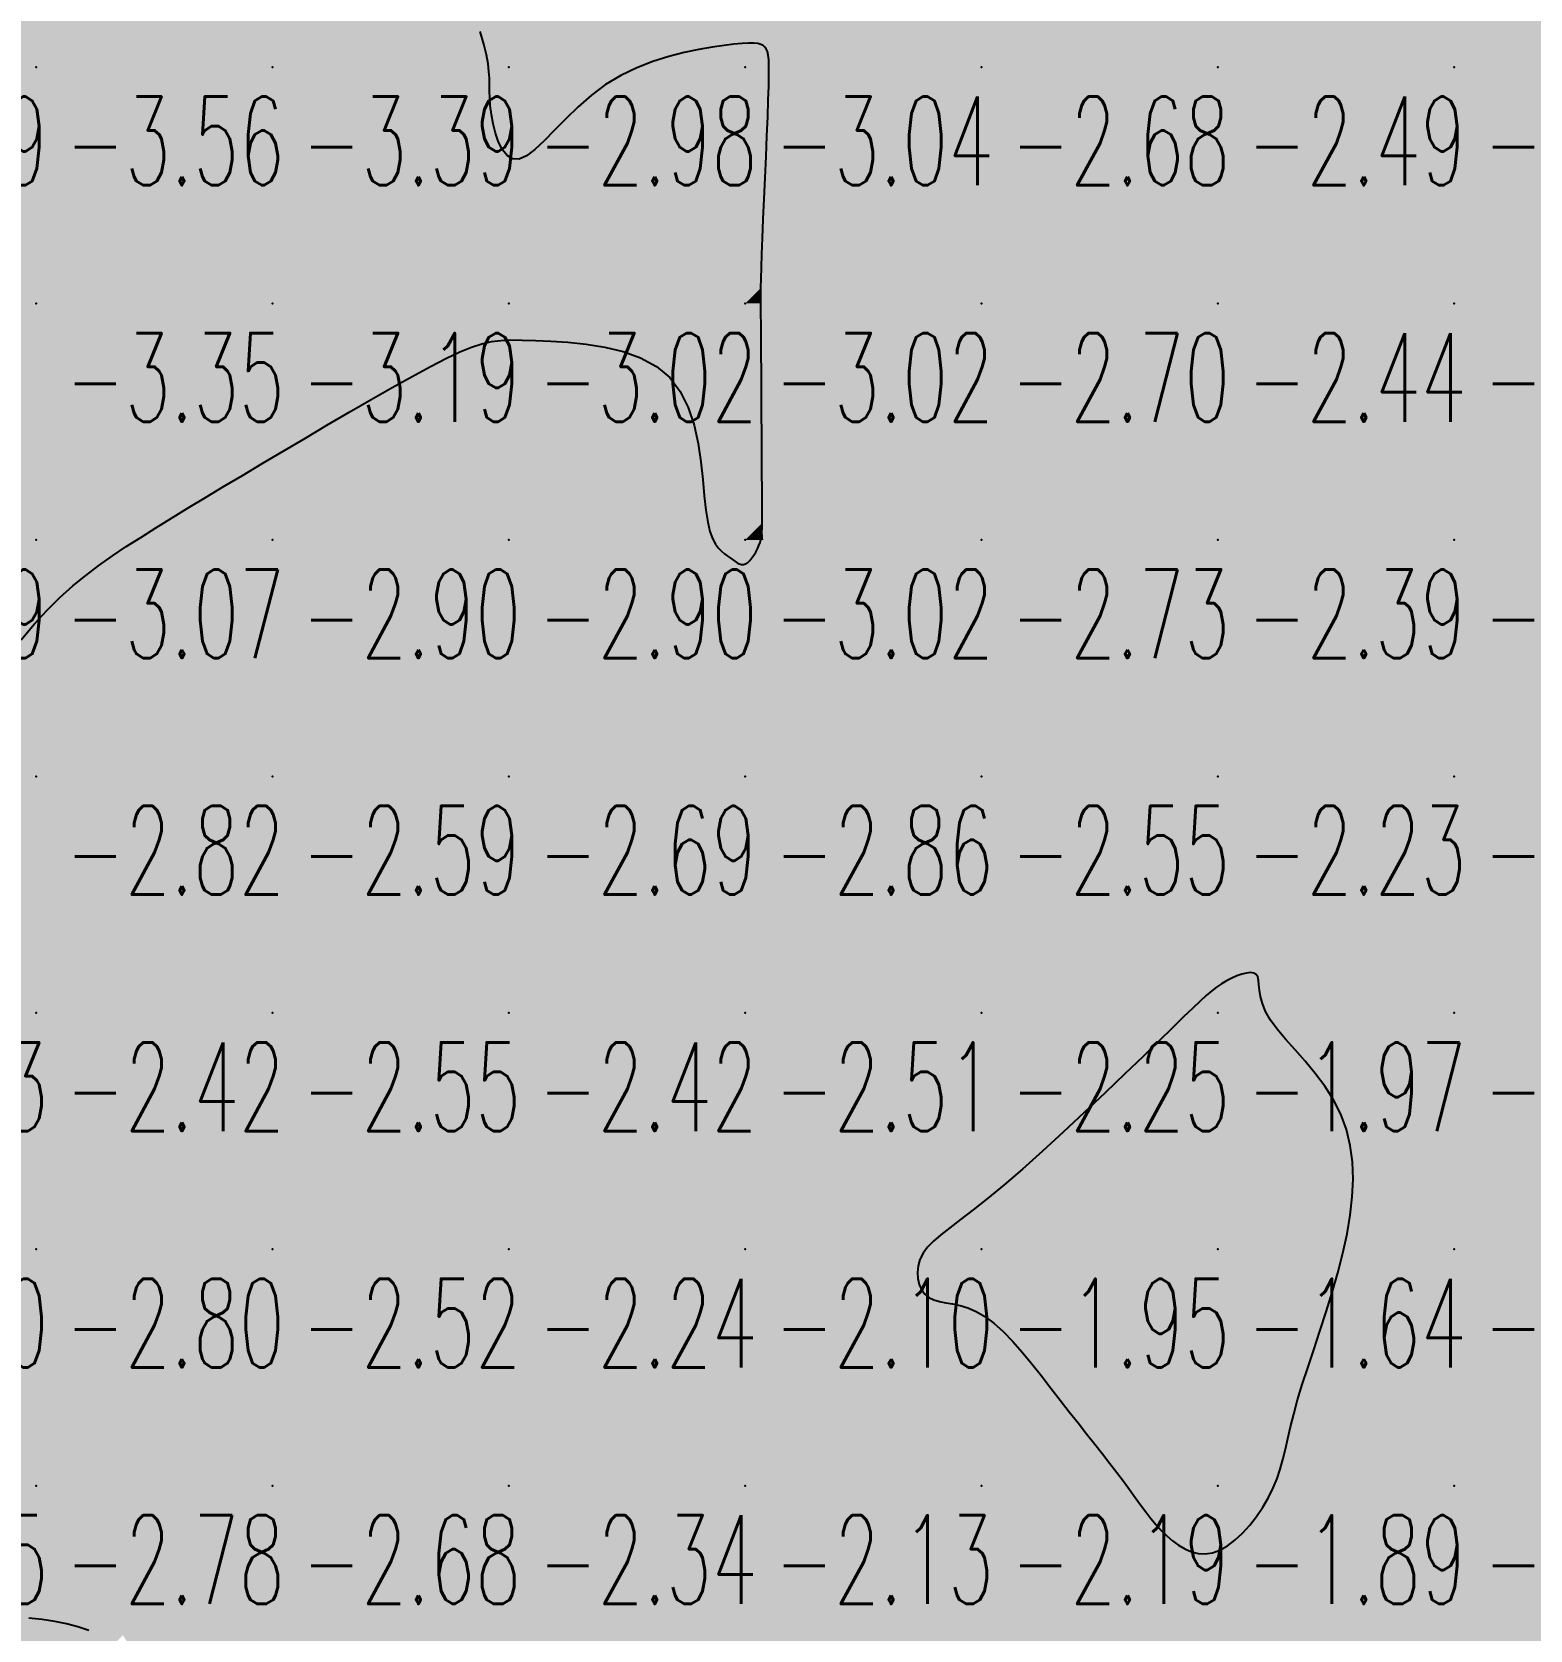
# Model space of a CAD drawing. Header units: millimetres. Extents: x 88261 to 90953, y 390274 to 392322.
# Drawn here: x 90360.1 to 90423.5, y 390581.1 to 390648.7 of the extents above; entities that cross this region are included whole.
import ezdxf
from ezdxf.enums import TextEntityAlignment as Align

# ---------------------------------------------------------------- set-up
doc = ezdxf.new("R2010")
doc.units = ezdxf.units.MM
doc.header["$LTSCALE"] = 25
for name, color, linetype in [('CN_03_00', 7, 'Continuous'), ('COTEAlt', 7, 'Continuous'), ('TN_COLORIAGE', 7, 'Continuous')]:
    doc.layers.add(name, color=color, linetype=linetype)
doc.styles.add('Simplex 1.0', font='Simplex.shx', dxfattribs={"width": 0.99, "height": 2.5})
doc.styles.get("Standard").update_dxf_attribs({"font": 'times.ttf'})

# ---------------------------------------------------------------- blocks, each defined once
blk = doc.blocks.new('COTE')
at = {"color": 0}
blk.add_point((0, 0), dxfattribs=at)
at = {"layer": 'COTEAlt'}
blk.add_attdef('ALT', text='', height=3.75, dxfattribs=at).set_placement((1.25, -1.25), align=Align.TOP_LEFT)

msp = doc.modelspace()

# ---------------------------------------------------------------- linework, layer by layer
at = {"layer": 'CN_03_00', "elevation": -3, "flags": 128}
for points in [[(90359.618, 390623.02), (90360.168, 390623.677), (90360.712, 390624.27), (90361.253, 390624.805), (90361.795, 390625.292), (90362.342, 390625.741), (90362.899, 390626.161), (90363.47, 390626.563), (90364.059, 390626.955), (90364.671, 390627.348), (90365.31, 390627.749), (90365.978, 390628.163), (90366.676, 390628.59), (90367.407, 390629.032), (90368.173, 390629.492), (90368.974, 390629.97), (90369.813, 390630.469), (90370.693, 390630.991), (90371.61, 390631.534), (90372.55, 390632.088), (90373.494, 390632.64), (90374.422, 390633.177), (90375.316, 390633.687), (90376.156, 390634.156), (90376.925, 390634.571), (90377.602, 390634.92), (90378.176, 390635.193), (90378.667, 390635.395), (90379.101, 390635.538), (90379.506, 390635.629), (90379.908, 390635.678), (90380.335, 390635.696), (90380.812, 390635.69), (90381.367, 390635.672), (90382.018, 390635.646), (90382.745, 390635.601), (90383.518, 390635.523), (90384.308, 390635.397), (90385.086, 390635.207), (90385.823, 390634.938), (90386.489, 390634.576), (90387.056, 390634.106), (90387.501, 390633.52), (90387.837, 390632.84), (90388.081, 390632.098), (90388.252, 390631.322), (90388.368, 390630.544), (90388.449, 390629.793), (90388.512, 390629.099), (90388.577, 390628.492), (90388.658, 390627.995), (90388.756, 390627.601), (90388.867, 390627.295), (90388.987, 390627.062), (90389.113, 390626.888), (90389.241, 390626.757), (90389.367, 390626.656), (90389.489, 390626.57), (90389.603, 390626.487), (90389.709, 390626.407), (90389.81, 390626.335), (90389.905, 390626.275), (90389.997, 390626.231), (90390.087, 390626.206), (90390.175, 390626.205), (90390.264, 390626.232), (90390.354, 390626.288), (90390.443, 390626.372), (90390.531, 390626.476), (90390.614, 390626.596), (90390.692, 390626.727), (90390.762, 390626.864), (90390.823, 390627.001), (90390.873, 390627.133), (90390.911, 390627.259), (90390.938, 390627.393), (90390.956, 390627.554), (90390.966, 390627.758), (90390.969, 390628.024), (90390.968, 390628.371), (90390.964, 390628.816), (90390.959, 390629.377), (90390.954, 390630.063), (90390.949, 390630.85), (90390.945, 390631.704), (90390.94, 390632.591), (90390.936, 390633.477), (90390.931, 390634.328), (90390.926, 390635.112), (90390.921, 390635.794), (90390.916, 390636.351), (90390.911, 390636.807), (90390.908, 390637.196), (90390.907, 390637.551), (90390.91, 390637.907), (90390.918, 390638.298), (90390.932, 390638.757), (90390.952, 390639.32), (90390.979, 390640.007), (90391.013, 390640.799), (90391.05, 390641.66), (90391.089, 390642.557), (90391.128, 390643.457), (90391.164, 390644.327), (90391.197, 390645.132), (90391.223, 390645.84), (90391.242, 390646.424), (90391.251, 390646.892), (90391.251, 390647.259), (90391.241, 390647.538), (90391.22, 390647.745), (90391.186, 390647.895), (90391.14, 390648.002), (90391.081, 390648.082), (90391.006, 390648.145), (90390.908, 390648.195), (90390.779, 390648.229), (90390.609, 390648.248), (90390.391, 390648.251), (90390.114, 390648.236), (90389.771, 390648.203), (90389.353, 390648.152), (90388.854, 390648.079), (90388.288, 390647.981), (90387.669, 390647.85), (90387.014, 390647.681), (90386.337, 390647.468), (90385.656, 390647.203), (90384.986, 390646.881), (90384.342, 390646.496), (90383.738, 390646.046), (90383.177, 390645.556), (90382.657, 390645.052), (90382.18, 390644.564), (90381.743, 390644.121), (90381.348, 390643.75), (90380.994, 390643.481), (90380.681, 390643.341), (90380.407, 390643.35), (90380.173, 390643.491), (90379.974, 390643.736), (90379.811, 390644.06), (90379.679, 390644.436), (90379.578, 390644.837), (90379.506, 390645.237), (90379.46, 390645.609), (90379.437, 390645.934), (90379.43, 390646.222), (90379.428, 390646.493), (90379.423, 390646.763), (90379.406, 390647.051), (90379.367, 390647.375), (90379.298, 390647.753), (90379.189, 390648.203), (90379.033, 390648.738)], [(90362.47, 390581.119), (90362.016, 390581.273), (90361.537, 390581.398), (90361.031, 390581.497), (90360.499, 390581.573), (90359.937, 390581.631)]]:
    msp.add_lwpolyline(points, dxfattribs=at)
at = {"layer": 'CN_03_00', "elevation": -2, "flags": 128}
msp.add_lwpolyline([(90410.647, 390584.688), (90410.968, 390584.931), (90411.285, 390585.227), (90411.591, 390585.566), (90411.881, 390585.938), (90412.147, 390586.331), (90412.385, 390586.736), (90412.588, 390587.142), (90412.753, 390587.543), (90412.887, 390587.943), (90413, 390588.353), (90413.103, 390588.781), (90413.206, 390589.237), (90413.319, 390589.73), (90413.452, 390590.269), (90413.615, 390590.863), (90413.816, 390591.519), (90414.046, 390592.229), (90414.298, 390592.984), (90414.562, 390593.773), (90414.827, 390594.586), (90415.084, 390595.414), (90415.323, 390596.246), (90415.535, 390597.072), (90415.711, 390597.884), (90415.845, 390598.679), (90415.93, 390599.453), (90415.963, 390600.205), (90415.937, 390600.932), (90415.846, 390601.633), (90415.686, 390602.306), (90415.451, 390602.947), (90415.14, 390603.555), (90414.769, 390604.131), (90414.36, 390604.675), (90413.933, 390605.188), (90413.509, 390605.669), (90413.11, 390606.12), (90412.757, 390606.542), (90412.469, 390606.934), (90412.263, 390607.297), (90412.128, 390607.63), (90412.046, 390607.93), (90412.002, 390608.194), (90411.979, 390608.422), (90411.96, 390608.61), (90411.929, 390608.757), (90411.869, 390608.861), (90411.766, 390608.92), (90411.626, 390608.939), (90411.455, 390608.921), (90411.26, 390608.872), (90411.049, 390608.796), (90410.83, 390608.699), (90410.609, 390608.584), (90410.395, 390608.457), (90410.19, 390608.319), (90409.983, 390608.161), (90409.756, 390607.969), (90409.494, 390607.73), (90409.18, 390607.433), (90408.797, 390607.062), (90408.329, 390606.606), (90407.761, 390606.052), (90407.081, 390605.394), (90406.31, 390604.651), (90405.472, 390603.851), (90404.594, 390603.022), (90403.702, 390602.191), (90402.822, 390601.385), (90401.979, 390600.632), (90401.198, 390599.958), (90400.502, 390599.384), (90399.891, 390598.901), (90399.361, 390598.495), (90398.907, 390598.15), (90398.526, 390597.851), (90398.212, 390597.582), (90397.963, 390597.328), (90397.774, 390597.073), (90397.64, 390596.808), (90397.559, 390596.534), (90397.529, 390596.262), (90397.545, 390595.998), (90397.605, 390595.751), (90397.707, 390595.53), (90397.846, 390595.342), (90398.022, 390595.195), (90398.229, 390595.094), (90398.467, 390595.026), (90398.732, 390594.974), (90399.023, 390594.924), (90399.337, 390594.857), (90399.671, 390594.758), (90400.023, 390594.611), (90400.391, 390594.399), (90400.772, 390594.11), (90401.163, 390593.753), (90401.563, 390593.339), (90401.966, 390592.882), (90402.372, 390592.392), (90402.776, 390591.884), (90403.176, 390591.37), (90403.57, 390590.861), (90403.954, 390590.368), (90404.327, 390589.894), (90404.687, 390589.438), (90405.033, 390589), (90405.364, 390588.58), (90405.678, 390588.177), (90405.974, 390587.793), (90406.251, 390587.426), (90406.508, 390587.076), (90406.749, 390586.744), (90406.977, 390586.429), (90407.197, 390586.132), (90407.413, 390585.851), (90407.63, 390585.589), (90407.851, 390585.343), (90408.081, 390585.114), (90408.323, 390584.904), (90408.578, 390584.718), (90408.845, 390584.564), (90409.122, 390584.447), (90409.41, 390584.377), (90409.707, 390584.359), (90410.013, 390584.4), (90410.327, 390584.509), (90410.647, 390584.688)], close=True, dxfattribs=at)
at = {"layer": 'TN_COLORIAGE', "color": 121}
for points in [[(90350.249, 390647.239, -3.499), (90360.249, 390647.239, -3.499), (90360.249, 390657.239, -3.499)], [(90350.249, 390647.239, -3.767), (90360.249, 390657.239, -3.767), (90350.249, 390657.239, -3.767)], [(90360.249, 390657.239, -3.274), (90360.249, 390647.239, -3.274), (90370.249, 390657.239, -3.274)], [(90360.249, 390647.239, -3.274), (90370.249, 390647.239, -3.274), (90370.249, 390657.239, -3.274)], [(90370.249, 390647.239, -3), (90377.08, 390654.071, -3), (90370.249, 390657.239, -3), (90376.273, 390657.239, -3)], [(90377.08, 390654.071, -3.39), (90379.713, 390647.239, -3.39), (90370.249, 390647.239, -3.39)], [(90390.249, 390648.362, -3.039), (90383.889, 390647.239, -3.039), (90390.249, 390647.239, -3.039)], [(90391.232, 390648.222, -3.039), (90390.249, 390648.362, -3.039), (90390.249, 390647.239, -3.039)], [(90391.232, 390648.222, -3.039), (90391.31, 390647.239, -3.039), (90390.249, 390647.239, -3.039)], [(90350.249, 390637.239, -3.558), (90360.249, 390637.239, -3.558), (90360.249, 390647.239, -3.558)], [(90350.249, 390637.239, -3.79), (90360.249, 390647.239, -3.79), (90350.249, 390647.239, -3.79)], [(90360.249, 390647.239, -3.39), (90360.249, 390637.239, -3.39), (90370.249, 390647.239, -3.39)], [(90360.249, 390637.239, -3.39), (90370.249, 390637.239, -3.39), (90370.249, 390647.239, -3.39)], [(90370.249, 390647.239, -3), (90379.713, 390647.239, -3), (90370.249, 390637.239, -3), (90379.2, 390646.19, -3)], [(90390.249, 390647.239, -3), (90383.889, 390647.239, -3), (90380.249, 390637.239, -3), (90380.249, 390641.654, -3)], [(90380.249, 390637.239, -3.039), (90390.249, 390637.239, -3.039), (90390.249, 390647.239, -3.039)], [(90390.249, 390647.239, -3), (90391.31, 390647.239, -3), (90390.249, 390637.239, -3), (90390.869, 390637.86, -3)], [(90370.249, 390637.239, -3), (90379.2, 390646.19, -3), (90380.249, 390637.239, -3), (90380.249, 390641.654, -3)], [(90390.869, 390637.86, -3.021), (90390.926, 390637.239, -3.021), (90390.249, 390637.239, -3.021)], [(90350.249, 390627.239, -3.353), (90360.249, 390627.239, -3.353), (90360.249, 390637.239, -3.353)], [(90350.249, 390627.239, -3.311), (90360.249, 390637.239, -3.311), (90350.249, 390637.239, -3.311)], [(90360.249, 390637.239, -3.188), (90360.249, 390627.239, -3.188), (90370.249, 390637.239, -3.188)], [(90370.249, 390637.239, -3), (90370.249, 390630.734, -3), (90360.249, 390627.239, -3), (90364.383, 390627.239, -3)], [(90370.249, 390637.239, -3), (90370.249, 390630.734, -3), (90380.249, 390637.239, -3), (90378.778, 390635.769, -3)], [(90378.778, 390635.769, -3.017), (90380.249, 390635.711, -3.017), (90380.249, 390637.239, -3.017)], [(90390.249, 390637.239, -3), (90388.431, 390635.421, -3), (90380.249, 390637.239, -3), (90380.249, 390635.711, -3)], [(90390.249, 390627.239, -3), (90388.363, 390627.239, -3), (90390.249, 390637.239, -3), (90388.431, 390635.421, -3)], [(90390.249, 390627.239, -3), (90390.955, 390627.945, -3), (90390.249, 390637.239, -3), (90390.926, 390637.239, -3)], [(90390.955, 390627.945, -3.022), (90391.009, 390627.239, -3.022), (90390.249, 390627.239, -3.022)], [(90350.249, 390617.239, -3.092), (90360.249, 390627.239, -3.092), (90350.249, 390627.239, -3.092)], [(90350.249, 390617.239, -3), (90355.629, 390617.239, -3), (90360.249, 390627.239, -3), (90360.249, 390624.395, -3)], [(90360.249, 390624.395, -3.071), (90364.383, 390627.239, -3.071), (90360.249, 390627.239, -3.071)], [(90389.581, 390626.571, -3.022), (90388.363, 390627.239, -3.022), (90390.249, 390627.239, -3.022)], [(90389.581, 390626.571, -3.022), (90390.249, 390625.895, -3.022), (90390.249, 390627.239, -3.022)], [(90391.009, 390627.239, -3.022), (90390.249, 390625.895, -3.022), (90390.249, 390627.239, -3.022)], [(90360.249, 390577.239, -3), (90360.249, 390581.794, -3), (90350.249, 390577.239, -3), (90354.71, 390581.701, -3)], [(90363.919, 390580.91, -3.186), (90360.249, 390581.794, -3.186), (90360.249, 390577.239, -3.186)]]:
    msp.add_solid(points, dxfattribs=at)
at = {"layer": 'TN_COLORIAGE', "color": 111}
for points in [[(90379.713, 390647.239, -2.819), (90377.08, 390654.071, -2.819), (90380.249, 390647.239, -2.819), (90380.249, 390657.239, -2.819)], [(90380.249, 390657.239, -2.695), (90380.249, 390647.239, -2.695), (90390.249, 390657.239, -2.695)], [(90383.889, 390647.239, -2.695), (90390.249, 390648.362, -2.695), (90380.249, 390647.239, -2.695), (90390.249, 390657.239, -2.695)], [(90390.249, 390648.362, -2.646), (90391.232, 390648.222, -2.646), (90390.249, 390657.239, -2.646), (90400.249, 390657.239, -2.646)], [(90391.31, 390647.239, -2.646), (90391.232, 390648.222, -2.646), (90400.249, 390647.239, -2.646), (90400.249, 390657.239, -2.646)], [(90400.249, 390657.239, -2.498), (90400.249, 390647.239, -2.498), (90410.249, 390657.239, -2.498)], [(90400.249, 390647.239, -2.498), (90410.249, 390647.239, -2.498), (90410.249, 390657.239, -2.498)], [(90410.249, 390657.239, -2.218), (90410.249, 390647.239, -2.218), (90420.249, 390657.239, -2.218)], [(90410.249, 390647.239, -2.218), (90420.249, 390647.239, -2.218), (90420.249, 390657.239, -2.218)], [(90420.249, 390657.239, -2.088), (90420.249, 390647.239, -2.088), (90430.249, 390657.239, -2.088)], [(90420.249, 390647.239, -2.088), (90430.249, 390647.239, -2.088), (90430.249, 390657.239, -2.088)], [(90379.2, 390646.19, -2.978), (90379.713, 390647.239, -2.978), (90380.249, 390647.239, -2.978)], [(90380.249, 390641.654, -2.978), (90379.2, 390646.19, -2.978), (90380.249, 390647.239, -2.978)], [(90380.249, 390641.654, -2.978), (90383.889, 390647.239, -2.978), (90380.249, 390647.239, -2.978)], [(90390.869, 390637.86, -2.675), (90391.31, 390647.239, -2.675), (90400.249, 390647.239, -2.675)], [(90390.926, 390637.239, -2.675), (90390.869, 390637.86, -2.675), (90400.249, 390637.239, -2.675), (90400.249, 390647.239, -2.675)], [(90400.249, 390647.239, -2.485), (90400.249, 390637.239, -2.485), (90410.249, 390647.239, -2.485)], [(90400.249, 390637.239, -2.485), (90410.249, 390637.239, -2.485), (90410.249, 390647.239, -2.485)], [(90410.249, 390647.239, -2.14), (90410.249, 390637.239, -2.14), (90420.249, 390647.239, -2.14)], [(90410.249, 390637.239, -2.14), (90420.249, 390637.239, -2.14), (90420.249, 390647.239, -2.14)], [(90420.249, 390647.239, -2.065), (90420.249, 390637.239, -2.065), (90430.249, 390647.239, -2.065)], [(90420.249, 390637.239, -2.065), (90430.249, 390637.239, -2.065), (90430.249, 390647.239, -2.065)], [(90390.926, 390637.239, -2.704), (90390.955, 390627.945, -2.704), (90400.249, 390637.239, -2.704)], [(90391.009, 390627.239, -2.704), (90390.955, 390627.945, -2.704), (90400.249, 390627.239, -2.704), (90400.249, 390637.239, -2.704)], [(90400.249, 390637.239, -2.443), (90400.249, 390627.239, -2.443), (90410.249, 390637.239, -2.443)], [(90400.249, 390627.239, -2.443), (90410.249, 390627.239, -2.443), (90410.249, 390637.239, -2.443)], [(90410.249, 390637.239, -2.11), (90410.249, 390627.239, -2.11), (90420.249, 390637.239, -2.11)], [(90410.249, 390627.239, -2.11), (90420.249, 390627.239, -2.11), (90420.249, 390637.239, -2.11)], [(90420.249, 390637.239, -2.104), (90420.249, 390627.239, -2.104), (90430.249, 390637.239, -2.104)], [(90430.249, 390637.239, -2), (90430.249, 390630.572, -2), (90420.249, 390627.239, -2), (90425.653, 390627.239, -2)], [(90378.778, 390635.769, -2.899), (90370.249, 390630.734, -2.899), (90370.249, 390627.239, -2.899)], [(90380.249, 390635.711, -2.899), (90378.778, 390635.769, -2.899), (90380.249, 390627.239, -2.899), (90370.249, 390627.239, -2.899)], [(90380.249, 390635.711, -2.903), (90388.431, 390635.421, -2.903), (90380.249, 390627.239, -2.903)], [(90388.431, 390635.421, -2.903), (90388.363, 390627.239, -2.903), (90380.249, 390627.239, -2.903)], [(90364.383, 390627.239, -2.899), (90370.249, 390630.734, -2.899), (90370.249, 390627.239, -2.899)], [(90364.383, 390627.239, -2.821), (90360.249, 390624.395, -2.821), (90370.249, 390627.239, -2.821), (90360.249, 390617.239, -2.821)], [(90360.249, 390617.239, -2.899), (90370.249, 390617.239, -2.899), (90370.249, 390627.239, -2.899)], [(90370.249, 390627.239, -2.903), (90370.249, 390617.239, -2.903), (90380.249, 390627.239, -2.903)], [(90370.249, 390617.239, -2.903), (90380.249, 390617.239, -2.903), (90380.249, 390627.239, -2.903)], [(90388.363, 390627.239, -2.686), (90389.581, 390626.571, -2.686), (90380.249, 390627.239, -2.686), (90380.249, 390617.239, -2.686)], [(90390.249, 390625.895, -2.727), (90391.009, 390627.239, -2.727), (90390.249, 390617.239, -2.727), (90400.249, 390627.239, -2.727)], [(90390.249, 390617.239, -2.727), (90400.249, 390617.239, -2.727), (90400.249, 390627.239, -2.727)], [(90400.249, 390627.239, -2.388), (90400.249, 390617.239, -2.388), (90410.249, 390627.239, -2.388)], [(90400.249, 390617.239, -2.388), (90410.249, 390617.239, -2.388), (90410.249, 390627.239, -2.388)], [(90410.249, 390627.239, -2.061), (90410.249, 390617.239, -2.061), (90420.249, 390627.239, -2.061)], [(90410.249, 390617.239, -2.061), (90420.249, 390617.239, -2.061), (90420.249, 390627.239, -2.061)], [(90420.249, 390617.239, -2), (90427.405, 390624.396, -2), (90420.249, 390627.239, -2), (90425.653, 390627.239, -2)], [(90390.249, 390625.895, -2.686), (90389.581, 390626.571, -2.686), (90390.249, 390617.239, -2.686), (90380.249, 390617.239, -2.686)], [(90360.249, 390624.395, -2.821), (90355.629, 390617.239, -2.821), (90360.249, 390617.239, -2.821)], [(90420.249, 390617.239, -2), (90427.405, 390624.396, -2), (90430.249, 390617.239, -2), (90430.249, 390620.917, -2)], [(90354.539, 390611.529, -2.422), (90352.138, 390607.239, -2.422), (90360.249, 390617.239, -2.422), (90360.249, 390607.239, -2.422)], [(90354.539, 390611.529, -2.821), (90355.629, 390617.239, -2.821), (90360.249, 390617.239, -2.821)], [(90360.249, 390617.239, -2.586), (90360.249, 390607.239, -2.586), (90370.249, 390617.239, -2.586)], [(90360.249, 390607.239, -2.586), (90370.249, 390607.239, -2.586), (90370.249, 390617.239, -2.586)], [(90370.249, 390617.239, -2.686), (90370.249, 390607.239, -2.686), (90380.249, 390617.239, -2.686)], [(90370.249, 390607.239, -2.686), (90380.249, 390607.239, -2.686), (90380.249, 390617.239, -2.686)], [(90380.249, 390617.239, -2.855), (90380.249, 390607.239, -2.855), (90390.249, 390617.239, -2.855)], [(90380.249, 390607.239, -2.855), (90390.249, 390607.239, -2.855), (90390.249, 390617.239, -2.855)], [(90390.249, 390617.239, -2.548), (90390.249, 390607.239, -2.548), (90400.249, 390617.239, -2.548)], [(90390.249, 390607.239, -2.548), (90400.249, 390607.239, -2.548), (90400.249, 390617.239, -2.548)], [(90400.249, 390617.239, -2.234), (90400.249, 390607.239, -2.234), (90410.249, 390617.239, -2.234)], [(90400.249, 390607.239, -2), (90409.017, 390607.239, -2), (90410.249, 390617.239, -2), (90410.249, 390608.539, -2)], [(90410.249, 390617.239, -2), (90410.249, 390608.539, -2), (90420.249, 390617.239, -2), (90412.356, 390609.347, -2)], [(90420.249, 390607.239, -2), (90411.537, 390607.239, -2), (90420.249, 390617.239, -2), (90412.356, 390609.347, -2)], [(90420.249, 390617.239, -2.03), (90420.249, 390607.239, -2.03), (90430.249, 390617.239, -2.03)], [(90420.249, 390607.239, -2), (90429.304, 390607.239, -2), (90430.249, 390617.239, -2), (90430.249, 390611.728, -2)], [(90351.684, 390598.675, -2.422), (90352.138, 390607.239, -2.422), (90360.249, 390607.239, -2.422)], [(90353.508, 390597.239, -2.422), (90351.684, 390598.675, -2.422), (90360.249, 390597.239, -2.422), (90360.249, 390607.239, -2.422)], [(90360.249, 390607.239, -2.551), (90360.249, 390597.239, -2.551), (90370.249, 390607.239, -2.551)], [(90360.249, 390597.239, -2.551), (90370.249, 390597.239, -2.551), (90370.249, 390607.239, -2.551)], [(90370.249, 390607.239, -2.421), (90370.249, 390597.239, -2.421), (90380.249, 390607.239, -2.421)], [(90370.249, 390597.239, -2.421), (90380.249, 390597.239, -2.421), (90380.249, 390607.239, -2.421)], [(90380.249, 390607.239, -2.512), (90380.249, 390597.239, -2.512), (90390.249, 390607.239, -2.512)], [(90380.249, 390597.239, -2.512), (90390.249, 390597.239, -2.512), (90390.249, 390607.239, -2.512)], [(90390.249, 390607.239, -2.248), (90390.249, 390597.239, -2.248), (90400.249, 390607.239, -2.248)], [(90400.249, 390607.239, -2), (90400.249, 390598.817, -2), (90390.249, 390597.239, -2), (90397.179, 390597.239, -2)], [(90400.249, 390598.817, -2.248), (90409.017, 390607.239, -2.248), (90400.249, 390607.239, -2.248)], [(90416.31, 390603.3, -2.236), (90411.537, 390607.239, -2.236), (90420.249, 390607.239, -2.236)], [(90420.249, 390597.239, -2), (90415.929, 390597.239, -2), (90420.249, 390607.239, -2), (90416.31, 390603.3, -2)], [(90420.249, 390597.239, -2), (90429.43, 390606.421, -2), (90420.249, 390607.239, -2), (90429.304, 390607.239, -2)], [(90429.19, 390597.239, -2.276), (90429.43, 390606.421, -2.276), (90420.249, 390597.239, -2.276)], [(90353.508, 390597.239, -2.8), (90354.598, 390591.588, -2.8), (90360.249, 390597.239, -2.8)], [(90354.598, 390591.588, -2.777), (90354.341, 390587.239, -2.777), (90360.249, 390597.239, -2.777), (90360.249, 390587.239, -2.777)], [(90360.249, 390597.239, -2.516), (90360.249, 390587.239, -2.516), (90370.249, 390597.239, -2.516)], [(90360.249, 390587.239, -2.516), (90370.249, 390587.239, -2.516), (90370.249, 390597.239, -2.516)], [(90370.249, 390597.239, -2.242), (90370.249, 390587.239, -2.242), (90380.249, 390597.239, -2.242)], [(90370.249, 390587.239, -2.242), (90380.249, 390587.239, -2.242), (90380.249, 390597.239, -2.242)], [(90380.249, 390597.239, -2.105), (90380.249, 390587.239, -2.105), (90390.249, 390597.239, -2.105)], [(90380.249, 390587.239, -2.105), (90390.249, 390587.239, -2.105), (90390.249, 390597.239, -2.105)], [(90390.249, 390587.239, -2), (90397.675, 390594.666, -2), (90390.249, 390597.239, -2), (90397.179, 390597.239, -2)], [(90420.249, 390587.239, -2), (90413.023, 390587.239, -2), (90420.249, 390597.239, -2), (90413.185, 390590.175, -2)], [(90415.929, 390597.239, -2.276), (90413.185, 390590.175, -2.276), (90420.249, 390597.239, -2.276)], [(90420.249, 390587.239, -2), (90429.263, 390596.253, -2), (90420.249, 390597.239, -2), (90429.19, 390597.239, -2)], [(90420.249, 390587.239, -2), (90429.263, 390596.253, -2), (90430.249, 390587.239, -2), (90430.249, 390594.368, -2)], [(90400.249, 390587.239, -2), (90400.249, 390595.266, -2), (90390.249, 390587.239, -2), (90397.675, 390594.666, -2)], [(90403.674, 390590.665, -2.189), (90400.249, 390595.266, -2.189), (90400.249, 390587.239, -2.189)], [(90403.674, 390590.665, -2.189), (90406.473, 390587.239, -2.189), (90400.249, 390587.239, -2.189)], [(90354.341, 390587.239, -2.777), (90354.71, 390581.701, -2.777), (90360.249, 390587.239, -2.777)], [(90354.71, 390581.701, -2.777), (90360.249, 390581.794, -2.777), (90360.249, 390587.239, -2.777)], [(90360.249, 390581.794, -2.679), (90363.919, 390580.91, -2.679), (90360.249, 390587.239, -2.679), (90370.249, 390587.239, -2.679)], [(90366.208, 390577.239, -2.679), (90363.919, 390580.91, -2.679), (90370.249, 390577.239, -2.679), (90370.249, 390587.239, -2.679)], [(90370.249, 390587.239, -2.338), (90370.249, 390577.239, -2.338), (90380.249, 390587.239, -2.338)], [(90370.249, 390577.239, -2.338), (90380.249, 390577.239, -2.338), (90380.249, 390587.239, -2.338)], [(90380.249, 390587.239, -2.134), (90380.249, 390577.239, -2.134), (90390.249, 390587.239, -2.134)], [(90380.249, 390577.239, -2.134), (90390.249, 390577.239, -2.134), (90390.249, 390587.239, -2.134)], [(90390.249, 390587.239, -2.189), (90390.249, 390577.239, -2.189), (90400.249, 390587.239, -2.189)], [(90390.249, 390577.239, -2.189), (90400.249, 390577.239, -2.189), (90400.249, 390587.239, -2.189)], [(90400.249, 390577.239, -2), (90407.941, 390584.932, -2), (90400.249, 390587.239, -2), (90406.473, 390587.239, -2)], [(90420.249, 390587.239, -2), (90413.023, 390587.239, -2), (90410.249, 390577.239, -2), (90410.249, 390583.721, -2)], [(90410.249, 390577.239, -2.299), (90420.249, 390577.239, -2.299), (90420.249, 390587.239, -2.299)], [(90420.249, 390587.239, -2.081), (90420.249, 390577.239, -2.081), (90430.249, 390587.239, -2.081)], [(90420.249, 390577.239, -2.081), (90430.249, 390577.239, -2.081), (90430.249, 390587.239, -2.081)], [(90400.249, 390577.239, -2), (90407.941, 390584.932, -2), (90410.249, 390577.239, -2), (90410.249, 390583.721, -2)]]:
    msp.add_solid(points, dxfattribs=at)
at = {"layer": 'TN_COLORIAGE', "color": 101}
for points in [[(90412.356, 390609.347, -1.965), (90410.249, 390608.539, -1.965), (90410.249, 390607.239, -1.965)], [(90412.356, 390609.347, -1.965), (90411.537, 390607.239, -1.965), (90410.249, 390607.239, -1.965)], [(90410.249, 390608.539, -1.965), (90409.017, 390607.239, -1.965), (90410.249, 390607.239, -1.965)], [(90409.017, 390607.239, -1.954), (90400.249, 390598.817, -1.954), (90410.249, 390607.239, -1.954), (90400.249, 390597.239, -1.954)], [(90400.249, 390597.239, -1.965), (90410.249, 390597.239, -1.965), (90410.249, 390607.239, -1.965)], [(90411.537, 390607.239, -1.637), (90416.31, 390603.3, -1.637), (90410.249, 390607.239, -1.637), (90410.249, 390597.239, -1.637)], [(90416.31, 390603.3, -1.637), (90415.929, 390597.239, -1.637), (90410.249, 390597.239, -1.637)], [(90397.179, 390597.239, -1.954), (90400.249, 390598.817, -1.954), (90400.249, 390597.239, -1.954)], [(90397.179, 390597.239, -1.954), (90397.675, 390594.666, -1.954), (90400.249, 390597.239, -1.954)], [(90397.675, 390594.666, -1.954), (90400.249, 390595.266, -1.954), (90400.249, 390597.239, -1.954)], [(90400.249, 390595.266, -1.637), (90403.674, 390590.665, -1.637), (90400.249, 390597.239, -1.637), (90410.249, 390597.239, -1.637)], [(90406.473, 390587.239, -1.637), (90403.674, 390590.665, -1.637), (90410.249, 390587.239, -1.637), (90410.249, 390597.239, -1.637)], [(90413.185, 390590.175, -1.637), (90415.929, 390597.239, -1.637), (90410.249, 390587.239, -1.637), (90410.249, 390597.239, -1.637)], [(90413.185, 390590.175, -1.885), (90413.023, 390587.239, -1.885), (90410.249, 390587.239, -1.885)], [(90406.473, 390587.239, -1.885), (90407.941, 390584.932, -1.885), (90410.249, 390587.239, -1.885)], [(90410.249, 390583.721, -1.885), (90407.941, 390584.932, -1.885), (90410.249, 390587.239, -1.885)], [(90410.249, 390583.721, -1.885), (90413.023, 390587.239, -1.885), (90410.249, 390587.239, -1.885)]]:
    msp.add_solid(points, dxfattribs=at)

# ---------------------------------------------------------------- block references
at = {"layer": 'COTEAlt'}
ref = msp.add_blockref('COTE', (90350.249, 390647.239), dxfattribs=at)
ref.add_attrib('ALT', '-3.79', dxfattribs={"height": 3.75, "style": 'Simplex 1.0', "width": 0.6}).set_placement((90351.499, 390645.989), align=Align.TOP_LEFT)
ref = msp.add_blockref('COTE', (90360.249, 390647.239), dxfattribs=at)
ref.add_attrib('ALT', '-3.56', dxfattribs={"height": 3.75, "style": 'Simplex 1.0', "width": 0.6}).set_placement((90361.499, 390645.989), align=Align.TOP_LEFT)
ref = msp.add_blockref('COTE', (90370.249, 390647.239), dxfattribs=at)
ref.add_attrib('ALT', '-3.39', dxfattribs={"height": 3.75, "style": 'Simplex 1.0', "width": 0.6}).set_placement((90371.499, 390645.989), align=Align.TOP_LEFT)
ref = msp.add_blockref('COTE', (90380.249, 390647.239), dxfattribs=at)
ref.add_attrib('ALT', '-2.98', dxfattribs={"height": 3.75, "style": 'Simplex 1.0', "width": 0.6}).set_placement((90381.499, 390645.989), align=Align.TOP_LEFT)
ref = msp.add_blockref('COTE', (90390.249, 390647.239), dxfattribs=at)
ref.add_attrib('ALT', '-3.04', dxfattribs={"height": 3.75, "style": 'Simplex 1.0', "width": 0.6}).set_placement((90391.499, 390645.989), align=Align.TOP_LEFT)
ref = msp.add_blockref('COTE', (90400.249, 390647.239), dxfattribs=at)
ref.add_attrib('ALT', '-2.68', dxfattribs={"height": 3.75, "style": 'Simplex 1.0', "width": 0.6}).set_placement((90401.499, 390645.989), align=Align.TOP_LEFT)
ref = msp.add_blockref('COTE', (90410.249, 390647.239), dxfattribs=at)
ref.add_attrib('ALT', '-2.49', dxfattribs={"height": 3.75, "style": 'Simplex 1.0', "width": 0.6}).set_placement((90411.499, 390645.989), align=Align.TOP_LEFT)
ref = msp.add_blockref('COTE', (90420.249, 390647.239), dxfattribs=at)
ref.add_attrib('ALT', '-2.14', dxfattribs={"height": 3.75, "style": 'Simplex 1.0', "width": 0.6}).set_placement((90421.499, 390645.989), align=Align.TOP_LEFT)
ref = msp.add_blockref('COTE', (90360.249, 390637.239), dxfattribs=at)
ref.add_attrib('ALT', '-3.35', dxfattribs={"height": 3.75, "style": 'Simplex 1.0', "width": 0.6}).set_placement((90361.499, 390635.989), align=Align.TOP_LEFT)
ref = msp.add_blockref('COTE', (90370.249, 390637.239), dxfattribs=at)
ref.add_attrib('ALT', '-3.19', dxfattribs={"height": 3.75, "style": 'Simplex 1.0', "width": 0.6}).set_placement((90371.499, 390635.989), align=Align.TOP_LEFT)
ref = msp.add_blockref('COTE', (90380.249, 390637.239), dxfattribs=at)
ref.add_attrib('ALT', '-3.02', dxfattribs={"height": 3.75, "style": 'Simplex 1.0', "width": 0.6}).set_placement((90381.499, 390635.989), align=Align.TOP_LEFT)
ref = msp.add_blockref('COTE', (90390.249, 390637.239), dxfattribs=at)
ref.add_attrib('ALT', '-3.02', dxfattribs={"height": 3.75, "style": 'Simplex 1.0', "width": 0.6}).set_placement((90391.499, 390635.989), align=Align.TOP_LEFT)
ref = msp.add_blockref('COTE', (90400.249, 390637.239), dxfattribs=at)
ref.add_attrib('ALT', '-2.70', dxfattribs={"height": 3.75, "style": 'Simplex 1.0', "width": 0.6}).set_placement((90401.499, 390635.989), align=Align.TOP_LEFT)
ref = msp.add_blockref('COTE', (90410.249, 390637.239), dxfattribs=at)
ref.add_attrib('ALT', '-2.44', dxfattribs={"height": 3.75, "style": 'Simplex 1.0', "width": 0.6}).set_placement((90411.499, 390635.989), align=Align.TOP_LEFT)
ref = msp.add_blockref('COTE', (90420.249, 390637.239), dxfattribs=at)
ref.add_attrib('ALT', '-2.11', dxfattribs={"height": 3.75, "style": 'Simplex 1.0', "width": 0.6}).set_placement((90421.499, 390635.989), align=Align.TOP_LEFT)
ref = msp.add_blockref('COTE', (90350.249, 390627.239), dxfattribs=at)
ref.add_attrib('ALT', '-3.09', dxfattribs={"height": 3.75, "style": 'Simplex 1.0', "width": 0.6}).set_placement((90351.499, 390625.989), align=Align.TOP_LEFT)
ref = msp.add_blockref('COTE', (90360.249, 390627.239), dxfattribs=at)
ref.add_attrib('ALT', '-3.07', dxfattribs={"height": 3.75, "style": 'Simplex 1.0', "width": 0.6}).set_placement((90361.499, 390625.989), align=Align.TOP_LEFT)
ref = msp.add_blockref('COTE', (90370.249, 390627.239), dxfattribs=at)
ref.add_attrib('ALT', '-2.90', dxfattribs={"height": 3.75, "style": 'Simplex 1.0', "width": 0.6}).set_placement((90371.499, 390625.989), align=Align.TOP_LEFT)
ref = msp.add_blockref('COTE', (90380.249, 390627.239), dxfattribs=at)
ref.add_attrib('ALT', '-2.90', dxfattribs={"height": 3.75, "style": 'Simplex 1.0', "width": 0.6}).set_placement((90381.499, 390625.989), align=Align.TOP_LEFT)
ref = msp.add_blockref('COTE', (90390.249, 390627.239), dxfattribs=at)
ref.add_attrib('ALT', '-3.02', dxfattribs={"height": 3.75, "style": 'Simplex 1.0', "width": 0.6}).set_placement((90391.499, 390625.989), align=Align.TOP_LEFT)
ref = msp.add_blockref('COTE', (90400.249, 390627.239), dxfattribs=at)
ref.add_attrib('ALT', '-2.73', dxfattribs={"height": 3.75, "style": 'Simplex 1.0', "width": 0.6}).set_placement((90401.499, 390625.989), align=Align.TOP_LEFT)
ref = msp.add_blockref('COTE', (90410.249, 390627.239), dxfattribs=at)
ref.add_attrib('ALT', '-2.39', dxfattribs={"height": 3.75, "style": 'Simplex 1.0', "width": 0.6}).set_placement((90411.499, 390625.989), align=Align.TOP_LEFT)
ref = msp.add_blockref('COTE', (90420.249, 390627.239), dxfattribs=at)
ref.add_attrib('ALT', '-2.06', dxfattribs={"height": 3.75, "style": 'Simplex 1.0', "width": 0.6}).set_placement((90421.499, 390625.989), align=Align.TOP_LEFT)
ref = msp.add_blockref('COTE', (90360.249, 390617.239), dxfattribs=at)
ref.add_attrib('ALT', '-2.82', dxfattribs={"height": 3.75, "style": 'Simplex 1.0', "width": 0.6}).set_placement((90361.499, 390615.989), align=Align.TOP_LEFT)
ref = msp.add_blockref('COTE', (90370.249, 390617.239), dxfattribs=at)
ref.add_attrib('ALT', '-2.59', dxfattribs={"height": 3.75, "style": 'Simplex 1.0', "width": 0.6}).set_placement((90371.499, 390615.989), align=Align.TOP_LEFT)
ref = msp.add_blockref('COTE', (90380.249, 390617.239), dxfattribs=at)
ref.add_attrib('ALT', '-2.69', dxfattribs={"height": 3.75, "style": 'Simplex 1.0', "width": 0.6}).set_placement((90381.499, 390615.989), align=Align.TOP_LEFT)
ref = msp.add_blockref('COTE', (90390.249, 390617.239), dxfattribs=at)
ref.add_attrib('ALT', '-2.86', dxfattribs={"height": 3.75, "style": 'Simplex 1.0', "width": 0.6}).set_placement((90391.499, 390615.989), align=Align.TOP_LEFT)
ref = msp.add_blockref('COTE', (90400.249, 390617.239), dxfattribs=at)
ref.add_attrib('ALT', '-2.55', dxfattribs={"height": 3.75, "style": 'Simplex 1.0', "width": 0.6}).set_placement((90401.499, 390615.989), align=Align.TOP_LEFT)
ref = msp.add_blockref('COTE', (90410.249, 390617.239), dxfattribs=at)
ref.add_attrib('ALT', '-2.23', dxfattribs={"height": 3.75, "style": 'Simplex 1.0', "width": 0.6}).set_placement((90411.499, 390615.989), align=Align.TOP_LEFT)
ref = msp.add_blockref('COTE', (90420.249, 390617.239), dxfattribs=at)
ref.add_attrib('ALT', '-2.13', dxfattribs={"height": 3.75, "style": 'Simplex 1.0', "width": 0.6}).set_placement((90421.499, 390615.989), align=Align.TOP_LEFT)
ref = msp.add_blockref('COTE', (90350.249, 390607.239), dxfattribs=at)
ref.add_attrib('ALT', '-3.13', dxfattribs={"height": 3.75, "style": 'Simplex 1.0', "width": 0.6}).set_placement((90351.499, 390605.989), align=Align.TOP_LEFT)
ref = msp.add_blockref('COTE', (90360.249, 390607.239), dxfattribs=at)
ref.add_attrib('ALT', '-2.42', dxfattribs={"height": 3.75, "style": 'Simplex 1.0', "width": 0.6}).set_placement((90361.499, 390605.989), align=Align.TOP_LEFT)
ref = msp.add_blockref('COTE', (90370.249, 390607.239), dxfattribs=at)
ref.add_attrib('ALT', '-2.55', dxfattribs={"height": 3.75, "style": 'Simplex 1.0', "width": 0.6}).set_placement((90371.499, 390605.989), align=Align.TOP_LEFT)
ref = msp.add_blockref('COTE', (90380.249, 390607.239), dxfattribs=at)
ref.add_attrib('ALT', '-2.42', dxfattribs={"height": 3.75, "style": 'Simplex 1.0', "width": 0.6}).set_placement((90381.499, 390605.989), align=Align.TOP_LEFT)
ref = msp.add_blockref('COTE', (90390.249, 390607.239), dxfattribs=at)
ref.add_attrib('ALT', '-2.51', dxfattribs={"height": 3.75, "style": 'Simplex 1.0', "width": 0.6}).set_placement((90391.499, 390605.989), align=Align.TOP_LEFT)
ref = msp.add_blockref('COTE', (90400.249, 390607.239), dxfattribs=at)
ref.add_attrib('ALT', '-2.25', dxfattribs={"height": 3.75, "style": 'Simplex 1.0', "width": 0.6}).set_placement((90401.499, 390605.989), align=Align.TOP_LEFT)
ref = msp.add_blockref('COTE', (90410.249, 390607.239), dxfattribs=at)
ref.add_attrib('ALT', '-1.97', dxfattribs={"height": 3.75, "style": 'Simplex 1.0', "width": 0.6}).set_placement((90411.499, 390605.989), align=Align.TOP_LEFT)
ref = msp.add_blockref('COTE', (90420.249, 390607.239), dxfattribs=at)
ref.add_attrib('ALT', '-2.24', dxfattribs={"height": 3.75, "style": 'Simplex 1.0', "width": 0.6}).set_placement((90421.499, 390605.989), align=Align.TOP_LEFT)
ref = msp.add_blockref('COTE', (90350.249, 390597.239), dxfattribs=at)
ref.add_attrib('ALT', '-3.10', dxfattribs={"height": 3.75, "style": 'Simplex 1.0', "width": 0.6}).set_placement((90351.499, 390595.989), align=Align.TOP_LEFT)
ref = msp.add_blockref('COTE', (90360.249, 390597.239), dxfattribs=at)
ref.add_attrib('ALT', '-2.80', dxfattribs={"height": 3.75, "style": 'Simplex 1.0', "width": 0.6}).set_placement((90361.499, 390595.989), align=Align.TOP_LEFT)
ref = msp.add_blockref('COTE', (90370.249, 390597.239), dxfattribs=at)
ref.add_attrib('ALT', '-2.52', dxfattribs={"height": 3.75, "style": 'Simplex 1.0', "width": 0.6}).set_placement((90371.499, 390595.989), align=Align.TOP_LEFT)
ref = msp.add_blockref('COTE', (90380.249, 390597.239), dxfattribs=at)
ref.add_attrib('ALT', '-2.24', dxfattribs={"height": 3.75, "style": 'Simplex 1.0', "width": 0.6}).set_placement((90381.499, 390595.989), align=Align.TOP_LEFT)
ref = msp.add_blockref('COTE', (90390.249, 390597.239), dxfattribs=at)
ref.add_attrib('ALT', '-2.10', dxfattribs={"height": 3.75, "style": 'Simplex 1.0', "width": 0.6}).set_placement((90391.499, 390595.989), align=Align.TOP_LEFT)
ref = msp.add_blockref('COTE', (90400.249, 390597.239), dxfattribs=at)
ref.add_attrib('ALT', '-1.95', dxfattribs={"height": 3.75, "style": 'Simplex 1.0', "width": 0.6}).set_placement((90401.499, 390595.989), align=Align.TOP_LEFT)
ref = msp.add_blockref('COTE', (90410.249, 390597.239), dxfattribs=at)
ref.add_attrib('ALT', '-1.64', dxfattribs={"height": 3.75, "style": 'Simplex 1.0', "width": 0.6}).set_placement((90411.499, 390595.989), align=Align.TOP_LEFT)
ref = msp.add_blockref('COTE', (90420.249, 390597.239), dxfattribs=at)
ref.add_attrib('ALT', '-2.28', dxfattribs={"height": 3.75, "style": 'Simplex 1.0', "width": 0.6}).set_placement((90421.499, 390595.989), align=Align.TOP_LEFT)
ref = msp.add_blockref('COTE', (90350.249, 390587.239), dxfattribs=at)
ref.add_attrib('ALT', '-3.15', dxfattribs={"height": 3.75, "style": 'Simplex 1.0', "width": 0.6}).set_placement((90351.499, 390585.989), align=Align.TOP_LEFT)
ref = msp.add_blockref('COTE', (90360.249, 390587.239), dxfattribs=at)
ref.add_attrib('ALT', '-2.78', dxfattribs={"height": 3.75, "style": 'Simplex 1.0', "width": 0.6}).set_placement((90361.499, 390585.989), align=Align.TOP_LEFT)
ref = msp.add_blockref('COTE', (90370.249, 390587.239), dxfattribs=at)
ref.add_attrib('ALT', '-2.68', dxfattribs={"height": 3.75, "style": 'Simplex 1.0', "width": 0.6}).set_placement((90371.499, 390585.989), align=Align.TOP_LEFT)
ref = msp.add_blockref('COTE', (90380.249, 390587.239), dxfattribs=at)
ref.add_attrib('ALT', '-2.34', dxfattribs={"height": 3.75, "style": 'Simplex 1.0', "width": 0.6}).set_placement((90381.499, 390585.989), align=Align.TOP_LEFT)
ref = msp.add_blockref('COTE', (90390.249, 390587.239), dxfattribs=at)
ref.add_attrib('ALT', '-2.13', dxfattribs={"height": 3.75, "style": 'Simplex 1.0', "width": 0.6}).set_placement((90391.499, 390585.989), align=Align.TOP_LEFT)
ref = msp.add_blockref('COTE', (90400.249, 390587.239), dxfattribs=at)
ref.add_attrib('ALT', '-2.19', dxfattribs={"height": 3.75, "style": 'Simplex 1.0', "width": 0.6}).set_placement((90401.499, 390585.989), align=Align.TOP_LEFT)
ref = msp.add_blockref('COTE', (90410.249, 390587.239), dxfattribs=at)
ref.add_attrib('ALT', '-1.89', dxfattribs={"height": 3.75, "style": 'Simplex 1.0', "width": 0.6}).set_placement((90411.499, 390585.989), align=Align.TOP_LEFT)
ref = msp.add_blockref('COTE', (90420.249, 390587.239), dxfattribs=at)
ref.add_attrib('ALT', '-2.30', dxfattribs={"height": 3.75, "style": 'Simplex 1.0', "width": 0.6}).set_placement((90421.499, 390585.989), align=Align.TOP_LEFT)

doc.saveas('drawing.dxf')
